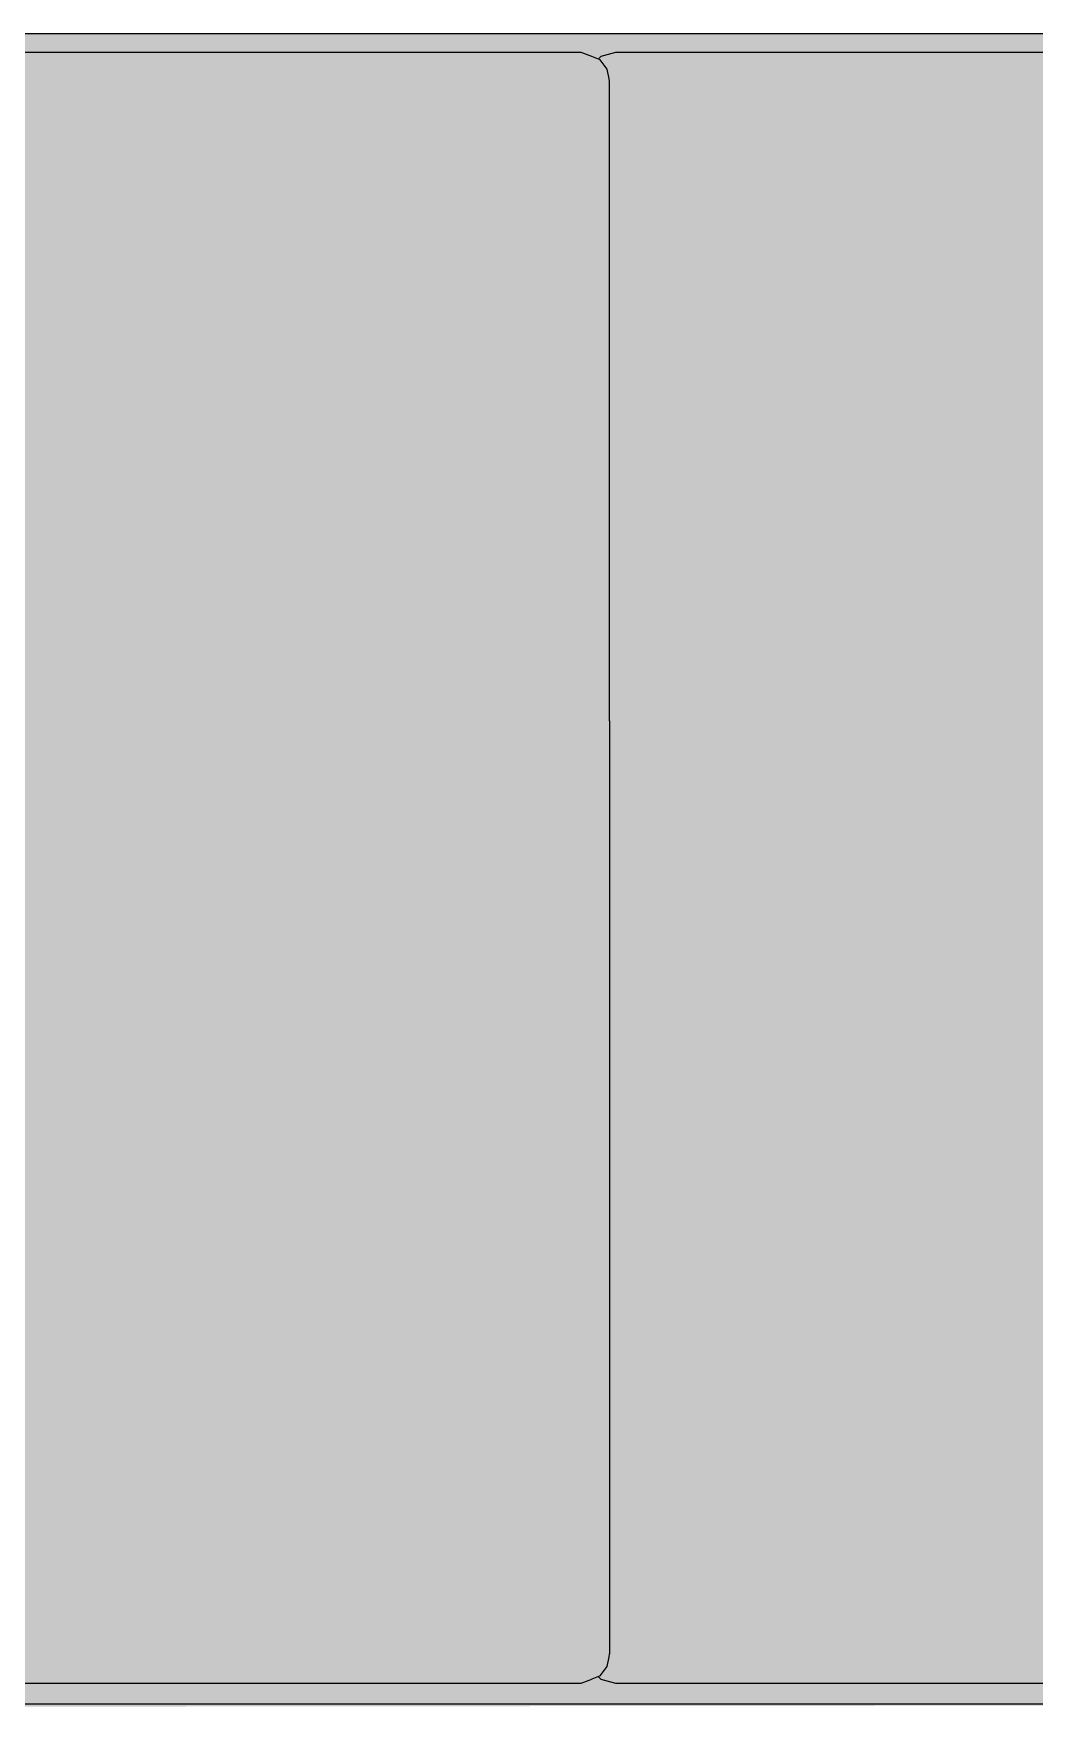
# Model space of a CAD drawing. Header units: millimetres. Extents: x -1 to 5416, y -1238 to 1407.
# Drawn here: x 395.185 to 395.694, y 1397.583 to 1398.435 of the extents above; entities that cross this region are included whole.
import ezdxf

# ---------------------------------------------------------------- set-up
doc = ezdxf.new("R2010")
doc.units = ezdxf.units.MM
doc.header["$MEASUREMENT"] = 0
doc.layers.add('ID-LF-FURN', color=32, linetype='Continuous')

# ---------------------------------------------------------------- blocks, each defined once
blk = doc.blocks.new('SE_Kettal_MeshSingle')
at = {"true_color": 0xffffff}
h = blk.add_hatch(color=7, dxfattribs=at)
h.dxf.hatch_style = 1
h.paths.add_polyline_path([(12987.75478, -19065.99969), (12968.7168, -19072.87469), (12953.31519, -19086.93506), (12945.00559, -19105.04196), (12944.24994, -19111.00549), (12944.00016, -19866), (12947.95111, -19885.47998), (12959.17945, -19901.88196), (12976.85043, -19912.95602), (12994.00031, -19917.86924), (14924.00046, -19915.99939), (14935.40518, -19914.68164), (14949.28367, -19909.12439), (14960.3089, -19900.71405), (14967.87375, -19889.98193), (14972.99323, -19875.93607), (14973.83048, -19869.99658), (14973.84024, -19112.00158), (14972.30903, -19103.1434), (14969.64133, -19095.60571), (14960.3089, -19080.43694), (14947.54264, -19071.88867), (14927.49854, -19066.13198)])
at = {"color": 0}
for points in [[(12994, -19065.99969), (14924.00046, -19065.99939)], [(13731.79526, -19075.70306), (13304.25696, -19075.70306)], [(13737.29682, -19077.70379), (13731.79526, -19075.70306)], [(13741.60895, -19079.43658), (13737.29682, -19077.70379)], [(13741.92023, -19077.70379), (13740.595, -19079.02917)], [(13745.0965, -19084.17077), (13741.60895, -19079.43658)], [(13749.38758, -19075.70306), (13741.92023, -19077.70379)], [(14950.10855, -19075.70306), (13749.38758, -19075.70306)], [(13746.06482, -19089.07556), (13745.0965, -19084.17077)], [(13746.35291, -19090.63745), (13746.06482, -19089.07556)], [(13746.35291, -19139.62915), (13746.35291, -19090.63745)], [(13746.35291, -19415.70062), (13746.35291, -19139.68469)], [(13746.35291, -19415.70062), (13746.35291, -19890.51355)], [(13746.06528, -19892.0733), (13746.31613, -19890.71313)], [(13746.31613, -19890.71313), (13746.35291, -19890.51355)], [(13741.60895, -19901.71472), (13745.0965, -19896.98053)], [(13745.0965, -19896.98053), (13746.06482, -19892.07574)], [(13304.25696, -19905.44824), (13731.79526, -19905.44824)], [(13731.79526, -19905.44824), (13737.29682, -19903.44751)], [(13741.60895, -19901.71472), (13737.29682, -19903.44751)], [(13740.595, -19902.12213), (13741.92023, -19903.44751)], [(13741.92023, -19903.44751), (13749.38758, -19905.44824)], [(13749.38758, -19905.44824), (14950.10855, -19905.44824)], [(12994.00031, -19916), (14924.00046, -19915.99939)]]:
    blk.add_lwpolyline(points, dxfattribs=at)

msp = doc.modelspace()

# ---------------------------------------------------------------- block references
at = {"layer": 'ID-LF-FURN', "xscale": 0.001, "yscale": 0.001, "zscale": 0.001}
msp.add_blockref('SE_Kettal_MeshSingle', (381.73158, 1417.50112), dxfattribs=at)

doc.saveas('drawing.dxf')
